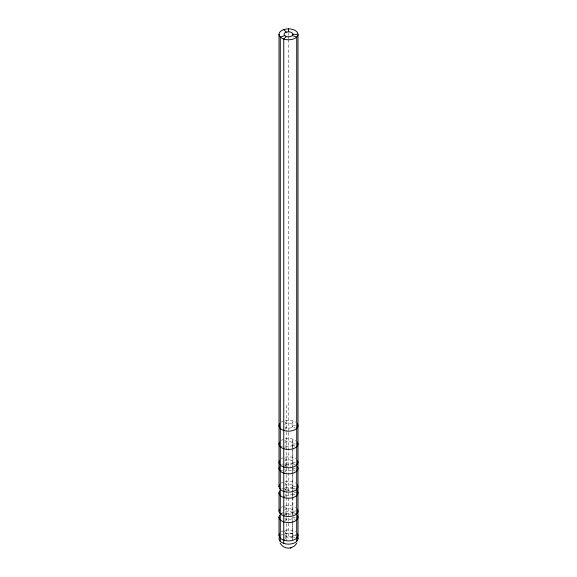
<?xml version="1.0" encoding="UTF-8"?>
<svg xmlns="http://www.w3.org/2000/svg" width="577" height="577" viewBox="0 0 577 577"><rect width="100%" height="100%" fill="white"/><g stroke="black" fill="none" stroke-linecap="round" stroke-linejoin="round"><path stroke-width="0.43" stroke-dasharray="2.88 2.16" d="M284.713 442.732A4.378 2.524 0 0 1 286.315 441.802L288.5 441.463A4.378 2.524 0 0 1 292.878 443.994L292.287 445.256A4.378 2.524 0 0 1 286.315 446.18L284.713 445.256M284.713 461.016A4.378 2.524 0 0 1 286.315 460.093L288.5 459.754A4.378 2.524 0 0 1 292.878 462.285L292.287 463.547A4.378 2.524 0 0 1 286.315 464.471L284.713 463.547M295.431 468.38L292.878 468.38L292.287 469.642A4.378 2.524 0 0 1 286.315 470.565L284.713 469.642M284.713 485.401A4.378 2.524 0 0 1 286.315 484.478L288.5 484.139A4.378 2.524 0 0 1 292.878 486.663L292.287 487.933A4.378 2.524 0 0 1 286.315 488.856L284.713 487.933M297.133 492.765L292.878 492.765L292.287 494.027A4.378 2.524 0 0 1 286.315 494.951L284.713 494.027M284.713 509.787A4.378 2.524 0 0 1 286.315 508.864L288.5 508.525A4.378 2.524 0 0 1 292.878 511.049L292.287 512.318A4.378 2.524 0 0 1 286.315 513.241L284.713 512.318M295.431 517.151L292.878 517.151L292.287 518.413L292.287 522.769M284.713 534.172A4.378 2.524 0 0 1 286.315 533.249L288.5 532.91A4.378 2.524 0 0 1 292.878 535.434L292.287 536.704A4.378 2.524 0 0 1 286.315 537.627L284.713 536.704M292.727 539.322L292.878 517.151M284.778 429.425L286.315 427.896A4.378 2.524 0 0 0 292.287 426.966L295.236 427.954M284.778 447.716L286.315 446.18M284.778 466L286.315 464.471M284.778 472.101L286.315 470.565M284.778 490.385L286.315 488.856M283.761 497.504L286.315 494.951M283.761 515.795L286.315 513.241M284.778 520.865L286.315 519.336A4.378 2.524 0 0 0 292.287 518.413L295.236 519.394M283.761 540.18L286.315 537.627M281.028 446.483L282.499 445.992M281.028 470.868L282.499 470.378M281.028 513.544L282.499 513.054M284.713 424.441A4.378 2.524 0 0 1 286.315 423.518L288.5 423.179A4.378 2.524 0 0 1 292.878 425.703L295.431 425.703M285.406 466.591A4.378 2.524 0 0 1 286.315 466.187L288.5 465.848A4.378 2.524 0 0 1 290.685 466.187M284.713 537.403A4.378 2.524 0 0 1 286.315 536.48L288.5 536.141A4.378 2.524 0 0 1 292.878 538.666M287.368 490.32L288.5 490.234A4.378 2.524 0 0 1 289.632 490.32M292.878 443.994L295.431 443.994M292.878 462.285L295.431 462.285M292.878 486.663L295.431 486.663M292.878 511.049L297.133 511.049M292.878 535.434L297.133 535.434M292.287 445.256L295.972 446.483M292.287 463.547L295.236 464.528M292.287 469.642L295.972 470.868M292.287 487.933L296.715 489.404M292.287 494.027L296.715 495.499M292.287 512.318L296.715 513.79M292.287 536.704L296.715 538.175M286.315 427.896L284.713 426.966M286.315 519.336L284.713 518.413M284.778 421.982L286.315 423.518M284.778 440.273L286.315 441.802M284.778 458.564L286.315 460.093M284.778 464.658L286.315 466.187M284.778 482.949L286.315 484.478M283.761 488.019L286.315 490.573M283.761 506.31L286.315 508.864M284.778 513.429L286.315 514.958L288.5 514.619A4.378 2.524 0 0 1 290.685 514.958M283.761 530.696L286.315 533.249M284.778 534.951L286.315 536.48M292.878 421.131L292.878 425.703L292.287 426.966L292.287 422.393M292.878 439.422L292.878 447.478M292.878 448.351L292.878 467.507M292.878 468.38L292.878 471.863M292.878 472.736L292.878 491.892M292.878 492.765L292.878 496.249M292.878 497.114L292.878 516.278M292.287 440.684L292.287 449.613M292.287 450.478L292.287 473.998M292.287 474.864L292.287 496.638M292.287 497.511L292.287 516.667M292.287 523.635L292.287 539.928M288.5 33.351L288.5 35.147M288.5 36.048L288.5 38.746M288.5 39.647L288.5 431.553M288.5 432.425L288.5 536.141M286.315 405.227L286.315 431.351M286.315 432.223L286.315 474.049M286.315 474.9L286.315 496.696M286.315 497.54L286.315 522.82M286.315 523.671L286.315 540.858M281.237 422.184A9.484 5.474 0 0 1 283.062 421.217M285.254 420.561A9.484 5.474 0 0 1 295.763 422.184M281.237 458.765A9.484 5.474 0 0 1 283.062 457.799M285.254 457.135A9.484 5.474 0 0 1 295.763 458.765M281.237 440.475A9.484 5.474 0 0 1 283.062 439.508M285.254 438.852A9.484 5.474 0 0 1 295.763 440.475M281.237 483.151A9.484 5.474 0 0 1 283.062 482.184M285.254 481.521A9.484 5.474 0 0 1 295.763 483.151M281.792 464.507A9.484 5.474 0 0 1 283.062 463.894M285.254 463.237A9.484 5.474 0 0 1 295.208 464.507M281.792 488.892A9.484 5.474 0 0 1 283.062 488.279M285.254 487.615A9.484 5.474 0 0 1 295.208 488.892M281.237 507.536A9.484 5.474 0 0 1 283.062 506.57M285.254 505.906A9.484 5.474 0 0 1 295.763 507.536M281.237 513.631A9.484 5.474 0 0 1 283.062 512.664M285.254 512.001A9.484 5.474 0 0 1 295.763 513.631M281.237 531.915A9.484 5.474 0 0 1 283.062 530.955M285.254 530.292A9.484 5.474 0 0 1 295.763 531.915M281.237 535.146A9.484 5.474 0 0 1 283.062 534.187M285.254 533.523A9.484 5.474 0 0 1 295.763 535.146"/><path stroke-width="0.87" d="M284.713 35.586A4.378 2.524 0 0 1 286.315 32.139L288.5 31.8A4.378 2.524 0 0 1 292.878 34.324L292.287 35.586A4.378 2.524 0 0 1 286.315 36.51L284.713 35.586L280.285 37.065L280.285 541.406M296.802 543.224L294.45 546.051L290.801 547.854M286.315 36.51L283.761 39.063L283.761 543.411M280.198 543.224C282.11 546.866 286.589 548.893 290.584 547.905M290.361 547.962L291.075 547.789M292.878 34.324L297.984 34.324L297.984 538.666M292.287 35.586L296.715 37.065L296.715 541.406M283.761 29.586A9.484 5.474 0 0 1 297.984 34.324A9.484 5.474 0 0 1 283.761 39.063A9.484 5.474 0 0 1 283.761 29.586L286.315 32.139M288.5 28.85L288.5 31.8M279.016 34.324L279.016 486.663M279.016 492.765L279.016 511.049M279.016 517.151L279.016 535.434M297.407 423.835A9.484 5.474 0 0 1 288.5 431.178A9.484 5.474 0 0 1 279.593 423.835M297.407 460.41A9.484 5.474 0 0 1 288.5 467.759A9.484 5.474 0 0 1 279.593 460.41M297.407 442.119A9.484 5.474 0 0 1 288.5 449.469A9.484 5.474 0 0 1 279.593 442.119M297.407 484.795A9.484 5.474 0 0 1 288.5 492.138A9.484 5.474 0 0 1 279.593 484.795M297.407 466.504A9.484 5.474 0 0 1 288.5 473.854A9.484 5.474 0 0 1 279.593 466.504M297.407 490.89A9.484 5.474 0 0 1 288.5 498.239A9.484 5.474 0 0 1 279.593 490.89M297.407 509.181A9.484 5.474 0 0 1 288.5 516.523A9.484 5.474 0 0 1 279.593 509.181M297.407 515.275A9.484 5.474 0 0 1 288.5 522.625A9.484 5.474 0 0 1 279.593 515.275M297.407 533.566A9.484 5.474 0 0 1 288.5 540.909A9.484 5.474 0 0 1 279.593 533.566M297.407 536.798A9.484 5.474 0 0 1 288.5 544.14A9.484 5.474 0 0 1 279.593 536.798"/></g></svg>
